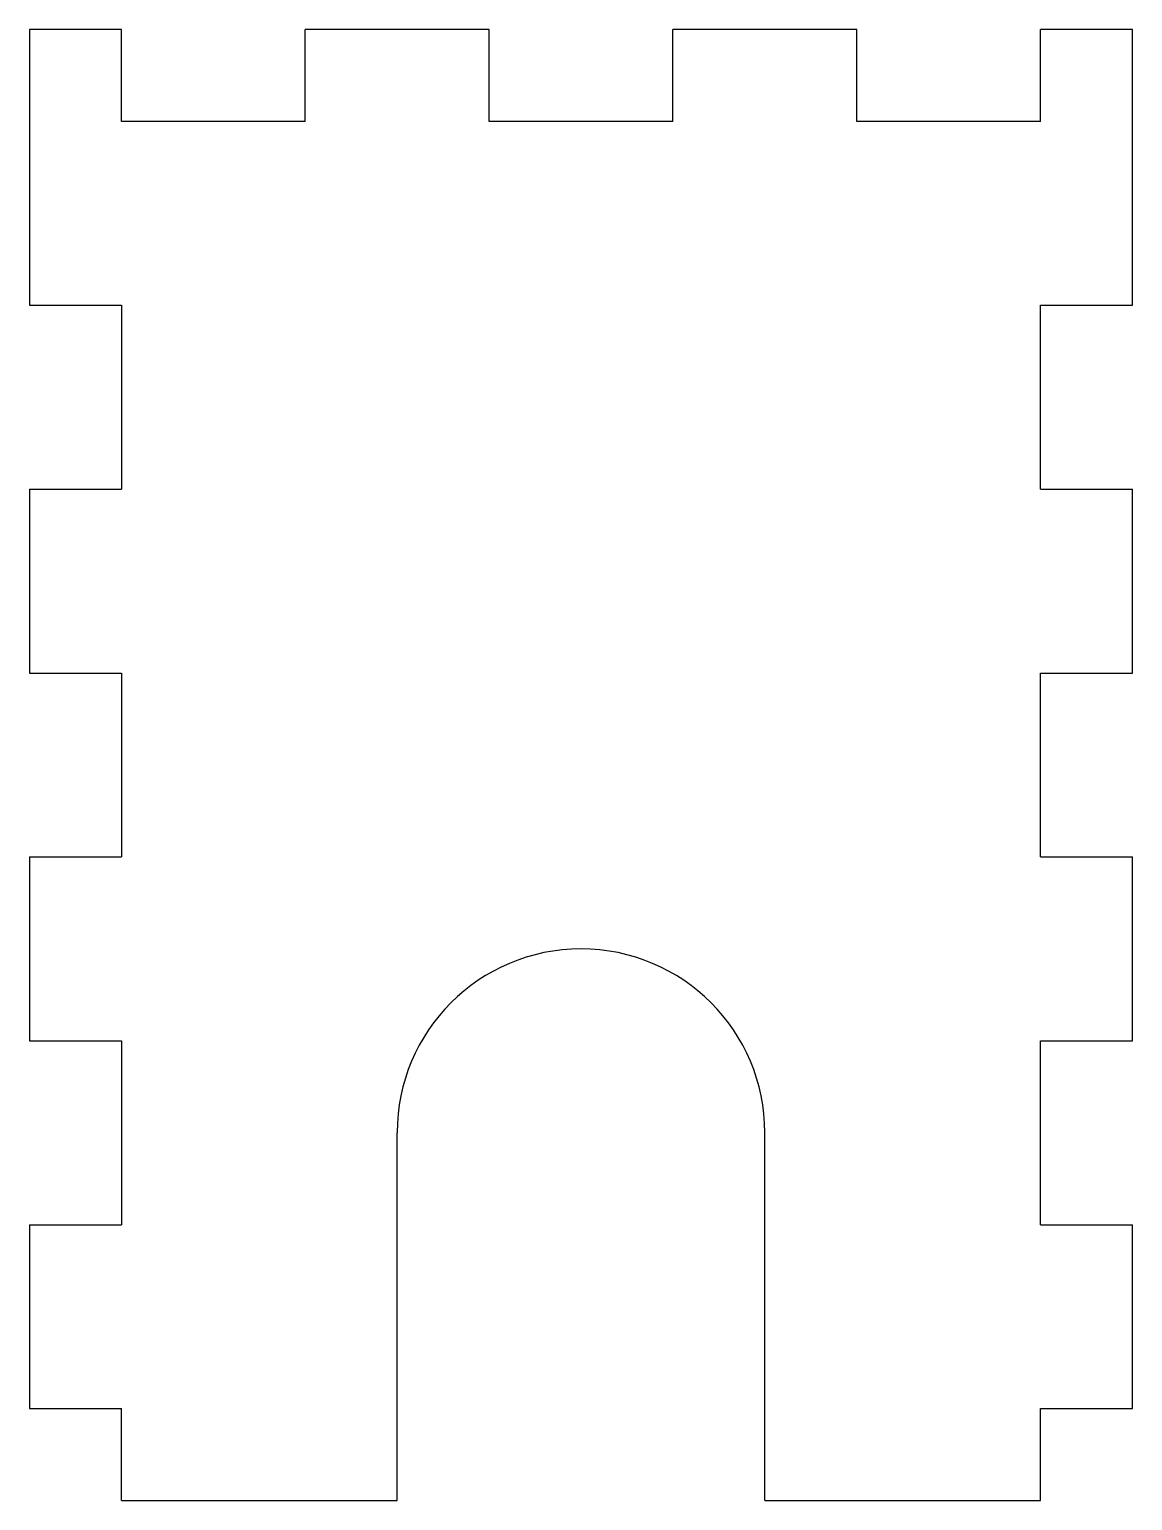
# Model space of a CAD drawing. Extents: x 0 to 76, y 0 to 102.
import ezdxf

# ---------------------------------------------------------------- set-up
doc = ezdxf.new("R2010")
doc.units = 0
doc.layers.add('CAD', color=7, linetype='CONTINUOUS')

msp = doc.modelspace()

# ---------------------------------------------------------------- linework, layer by layer
at = {"layer": 'CAD', "color": 5, "linetype": 'CONTINUOUS'}
for p, q in [((0, 101.6), (0, 82.55)), ((6.35, 101.6), (0, 101.6)), ((6.35, 95.25), (6.35, 101.6)), ((19.05, 95.25), (19.05, 101.6)), ((31.75, 101.6), (19.05, 101.6)), ((31.75, 95.25), (31.75, 101.6)), ((44.45, 95.25), (44.45, 101.6)), ((57.15, 101.6), (44.45, 101.6)), ((57.15, 95.25), (57.15, 101.6)), ((76.2, 101.6), (69.85, 101.6)), ((69.85, 95.25), (69.85, 101.6)), ((76.2, 82.55), (76.2, 101.6)), ((19.05, 95.25), (6.35, 95.25)), ((44.45, 95.25), (31.75, 95.25)), ((69.85, 95.25), (57.15, 95.25)), ((0, 82.55), (6.35, 82.55)), ((6.35, 82.55), (6.35, 69.85)), ((69.85, 82.55), (76.2, 82.55)), ((69.85, 69.85), (69.85, 82.55)), ((0, 69.85), (6.35, 69.85)), ((0, 69.85), (0, 57.15)), ((69.85, 69.85), (76.2, 69.85)), ((76.2, 57.15), (76.2, 69.85)), ((0, 57.15), (6.35, 57.15)), ((6.35, 57.15), (6.35, 44.45)), ((69.85, 57.15), (76.2, 57.15)), ((69.85, 44.45), (69.85, 57.15)), ((0, 44.45), (6.35, 44.45)), ((0, 44.45), (0, 31.75)), ((69.85, 44.45), (76.2, 44.45)), ((76.2, 31.75), (76.2, 44.45)), ((0, 31.75), (6.35, 31.75)), ((6.35, 31.75), (6.35, 19.05)), ((69.85, 19.05), (69.85, 31.75)), ((69.85, 31.75), (76.2, 31.75)), ((25.4, 0), (25.4, 25.4)), ((50.8, 0), (50.8, 25.4)), ((0, 19.05), (6.35, 19.05)), ((0, 19.05), (0, 6.35)), ((69.85, 19.05), (76.2, 19.05)), ((76.2, 6.35), (76.2, 19.05)), ((0, 6.35), (6.35, 6.35)), ((6.35, 0), (6.35, 6.35)), ((69.85, 6.35), (76.2, 6.35)), ((69.85, 0), (69.85, 6.35)), ((6.35, 0), (25.4, 0)), ((50.8, 0), (69.85, 0))]:
    msp.add_line(p, q, dxfattribs=at)
msp.add_arc((38.1, 25.4), 12.7, 0, 180, dxfattribs=at)

doc.saveas('drawing.dxf')
